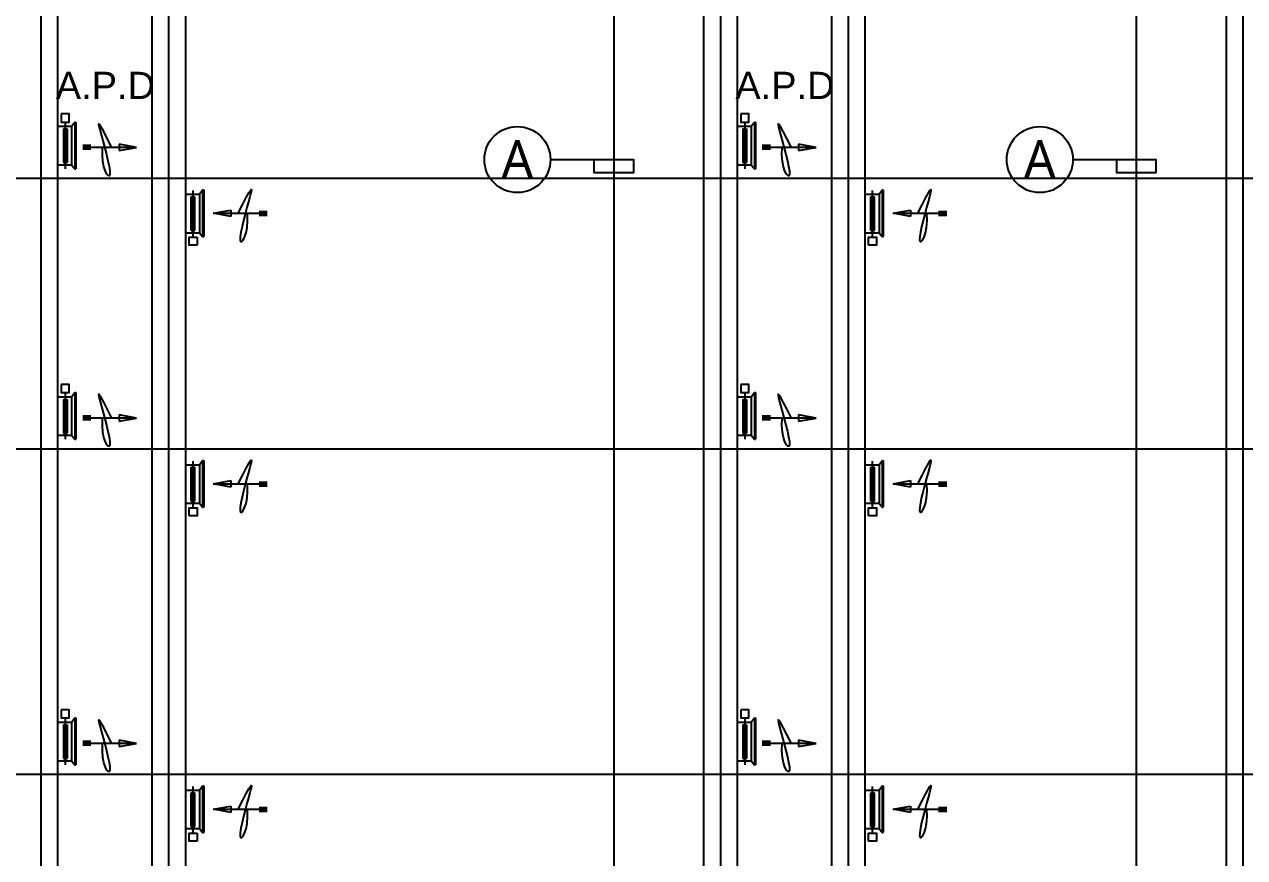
# Model space of a CAD drawing. Header units: millimetres. Extents: x 8533 to 164433, y 5768 to 115327.
# Drawn here: x 88098 to 105573, y 36729 to 48651 of the extents above; entities that cross this region are included whole.
import ezdxf
from ezdxf.enums import TextEntityAlignment as Align

# ---------------------------------------------------------------- set-up
doc = ezdxf.new("R2010")
doc.units = ezdxf.units.MM
doc.header["$LTSCALE"] = 250
for name, color, linetype in [('03_G_ENP_문자', 2, 'Continuous'), ('05_G-ENP_치수', 1, 'Continuous'), ('ARC', 8, 'Continuous'), ('OUT', 4, 'Continuous'), ('p', 3, 'Continuous'), ('st', 4, 'Continuous'), ('전실제연_인버터', 3, 'Continuous')]:
    doc.layers.add(name, color=color, linetype=linetype)
doc.styles.add('G-ENP', font='')
doc.styles.add('STYLE1', font='arial.ttf')
doc.styles.get('G-ENP').set_extended_font_data('Malgun Gothic')

msp = doc.modelspace()

# ---------------------------------------------------------------- linework, layer by layer
at = {"layer": '05_G-ENP_치수', "ltscale": 0.5, "elevation": 0}
for points in [[(95631, 46717), (96819, 46717), (96819, 46528), (96259, 46528), (96259, 46717)], [(103113, 46717), (104302, 46717), (104302, 46528), (103742, 46528), (103742, 46717)]]:
    msp.add_lwpolyline(points, dxfattribs=at)
at = {"layer": '05_G-ENP_치수'}
for centre in [(95158, 46717), (102640, 46717)]:
    msp.add_circle(centre, 473, dxfattribs=at)
at = {"layer": 'ARC'}
for p, q in [((19211, 46449), (124754, 46449)), ((19211, 42577), (124754, 42577)), ((17208, 37921), (130283, 37921))]:
    msp.add_line(p, q, dxfattribs=at)
at = {"layer": 'OUT'}
for p, q in [((88579, 47195), (88775, 47195)), ((88683, 47254), (88683, 46586)), ((88775, 47195), (88820, 47254)), ((88775, 47195), (88775, 46643)), ((88820, 47254), (88836, 47254)), ((88820, 47254), (88820, 46586)), ((88836, 47254), (88836, 46586)), ((98311, 47195), (98507, 47195)), ((98415, 47254), (98415, 46586)), ((98507, 47195), (98552, 47254)), ((98507, 47195), (98507, 46643)), ((98552, 47254), (98567, 47254)), ((98552, 47254), (98552, 46586)), ((98567, 47254), (98567, 46586)), ((88657, 47158), (88657, 46675)), ((88657, 47158), (88709, 47158)), ((88709, 47158), (88709, 46675)), ((98389, 47158), (98389, 46675)), ((98389, 47158), (98441, 47158)), ((98441, 47158), (98441, 46675)), ((88657, 46675), (88709, 46675)), ((98389, 46675), (98441, 46675)), ((88579, 46643), (88775, 46643)), ((88775, 46643), (88820, 46586)), ((88820, 46586), (88836, 46586)), ((98311, 46643), (98507, 46643)), ((98507, 46643), (98552, 46586)), ((98552, 46586), (98567, 46586)), ((90409, 46222), (90606, 46222)), ((90488, 46186), (90540, 46186)), ((90488, 45702), (90488, 46186)), ((90514, 45606), (90514, 46274)), ((90540, 45702), (90540, 46186)), ((90606, 46222), (90650, 46282)), ((90606, 46222), (90606, 45671)), ((90650, 46282), (90666, 46282)), ((90650, 46282), (90650, 45614)), ((90666, 46282), (90666, 45614)), ((100141, 46222), (100338, 46222)), ((100219, 46186), (100271, 46186)), ((100219, 45702), (100219, 46186)), ((100245, 45606), (100245, 46274)), ((100271, 45702), (100271, 46186)), ((100338, 46222), (100382, 46282)), ((100338, 46222), (100338, 45671)), ((100382, 46282), (100382, 45614)), ((100382, 46282), (100398, 46282)), ((100398, 46282), (100398, 45614)), ((90409, 45671), (90606, 45671)), ((90488, 45702), (90540, 45702)), ((90606, 45671), (90650, 45614)), ((90650, 45614), (90666, 45614)), ((100141, 45671), (100338, 45671)), ((100219, 45702), (100271, 45702)), ((100338, 45671), (100382, 45614)), ((100382, 45614), (100398, 45614)), ((88683, 43382), (88683, 42714)), ((88775, 43323), (88820, 43382)), ((88820, 43382), (88836, 43382)), ((88820, 43382), (88820, 42714)), ((88836, 43382), (88836, 42714)), ((98415, 43382), (98415, 42714)), ((98507, 43323), (98552, 43382)), ((98552, 43382), (98567, 43382)), ((98552, 43382), (98552, 42714)), ((98567, 43382), (98567, 42714)), ((88579, 43323), (88775, 43323)), ((88657, 43286), (88657, 42803)), ((88657, 43286), (88709, 43286)), ((88709, 43286), (88709, 42803)), ((88775, 43323), (88775, 42771)), ((98311, 43323), (98507, 43323)), ((98389, 43286), (98389, 42803)), ((98389, 43286), (98441, 43286)), ((98441, 43286), (98441, 42803)), ((98507, 43323), (98507, 42771)), ((88579, 42771), (88775, 42771)), ((88657, 42803), (88709, 42803)), ((88775, 42771), (88820, 42714)), ((88820, 42714), (88836, 42714)), ((98311, 42771), (98507, 42771)), ((98389, 42803), (98441, 42803)), ((98507, 42771), (98552, 42714)), ((98552, 42714), (98567, 42714)), ((90409, 42350), (90606, 42350)), ((90488, 42314), (90540, 42314)), ((90488, 41830), (90488, 42314)), ((90514, 41734), (90514, 42402)), ((90540, 41830), (90540, 42314)), ((90606, 42350), (90650, 42410)), ((90606, 42350), (90606, 41799)), ((90650, 42410), (90666, 42410)), ((90650, 42410), (90650, 41742)), ((90666, 42410), (90666, 41742)), ((100141, 42350), (100338, 42350)), ((100219, 42314), (100271, 42314)), ((100219, 41830), (100219, 42314)), ((100245, 41734), (100245, 42402)), ((100271, 41830), (100271, 42314)), ((100338, 42350), (100382, 42410)), ((100338, 42350), (100338, 41799)), ((100382, 42410), (100398, 42410)), ((100382, 42410), (100382, 41742)), ((100398, 42410), (100398, 41742)), ((90409, 41799), (90606, 41799)), ((90488, 41830), (90540, 41830)), ((90606, 41799), (90650, 41742)), ((100141, 41799), (100338, 41799)), ((100219, 41830), (100271, 41830)), ((100338, 41799), (100382, 41742)), ((90650, 41742), (90666, 41742)), ((100382, 41742), (100398, 41742)), ((88579, 38666, 0), (88775, 38666, 0)), ((88657, 38630), (88657, 38146)), ((88657, 38630), (88709, 38630)), ((88683, 38726), (88683, 38058)), ((88709, 38630), (88709, 38146)), ((88775, 38666), (88820, 38726)), ((88775, 38666), (88775, 38115)), ((88820, 38726), (88836, 38726)), ((88820, 38726), (88820, 38058)), ((88836, 38726), (88836, 38058)), ((98311, 38666, 0), (98507, 38666, 0)), ((98389, 38630), (98389, 38146)), ((98389, 38630), (98441, 38630)), ((98415, 38726), (98415, 38058)), ((98441, 38630), (98441, 38146)), ((98507, 38666), (98552, 38726)), ((98507, 38666), (98507, 38115)), ((98552, 38726), (98567, 38726)), ((98552, 38726), (98552, 38058)), ((98567, 38726), (98567, 38058)), ((88579, 38115, 0), (88775, 38115, 0)), ((88657, 38146), (88709, 38146)), ((88775, 38115, 0), (88820, 38058, 0)), ((98311, 38115, 0), (98507, 38115, 0)), ((98389, 38146), (98441, 38146)), ((98507, 38115, 0), (98552, 38058, 0)), ((88820, 38058, 0), (88836, 38058, 0)), ((98552, 38058, 0), (98567, 38058, 0)), ((90514, 37078), (90514, 37746)), ((90606, 37694), (90650, 37754)), ((90650, 37754), (90666, 37754)), ((90650, 37754), (90650, 37085)), ((90666, 37754), (90666, 37085)), ((100245, 37078), (100245, 37746)), ((100338, 37694), (100382, 37754)), ((100382, 37754), (100382, 37085)), ((100382, 37754), (100398, 37754)), ((100398, 37754), (100398, 37085)), ((90409, 37694), (90606, 37694)), ((90488, 37657), (90540, 37657)), ((90488, 37174), (90488, 37657)), ((90540, 37174), (90540, 37657)), ((90606, 37694), (90606, 37143)), ((100141, 37694), (100338, 37694)), ((100219, 37657), (100271, 37657)), ((100219, 37174), (100219, 37657)), ((100271, 37174), (100271, 37657)), ((100338, 37694), (100338, 37143)), ((90409, 37143), (90606, 37143)), ((90488, 37174), (90540, 37174)), ((90606, 37143), (90650, 37085)), ((90650, 37085), (90666, 37085)), ((100141, 37143), (100338, 37143)), ((100219, 37174), (100271, 37174)), ((100338, 37143), (100382, 37085)), ((100382, 37085), (100398, 37085))]:
    msp.add_line(p, q, dxfattribs=at)
at = {"layer": 'OUT', "elevation": 0}
for points in [[(88625, 47370), (88625, 47254), (88741, 47254), (88741, 47370)], [(98357, 47370), (98357, 47254), (98473, 47254), (98473, 47370)], [(100188, 45491), (100188, 45606), (100303, 45606), (100303, 45491)], [(88625, 43498), (88625, 43382), (88741, 43382), (88741, 43498)], [(98357, 43498), (98357, 43382), (98473, 43382), (98473, 43498)], [(90456, 41619), (90456, 41734), (90571, 41734), (90571, 41619)], [(100188, 41619), (100188, 41734), (100303, 41734), (100303, 41619)], [(88625, 38841), (88625, 38726), (88741, 38726), (88741, 38841)], [(98357, 38841), (98357, 38726), (98473, 38726), (98473, 38841)]]:
    msp.add_lwpolyline(points, close=True, dxfattribs=at)
for points in [[(90571, 45491), (90456, 45491), (90456, 45606), (90571, 45606)], [(90456, 45491), (90456, 45606)], [(90571, 45606), (90571, 45491)], [(90456, 41619), (90456, 41734)], [(90571, 36962), (90456, 36962), (90456, 37078), (90571, 37078)]]:
    msp.add_lwpolyline(points, dxfattribs=at)
at = {"layer": 'OUT'}
for points in [[(90456, 36962), (90456, 37078)], [(90571, 37078), (90571, 36962)]]:
    msp.add_lwpolyline(points, dxfattribs=at)
msp.add_lwpolyline([(100188, 36962), (100188, 37078), (100303, 37078), (100303, 36962)], close=True, dxfattribs=at)
at = {"layer": 'p', "color": 4, "linetype": 'Continuous'}
for p, q in [((89929, 16847), (89929, 94153)), ((99661, 16847), (99661, 94153)), ((90409, 16847), (90409, 93679)), ((100141, 16847), (100141, 93679)), ((88579, 15017), (88579, 91126)), ((97830, 15017), (97830, 91126)), ((98311, 15017), (98311, 91126)), ((105312, 15017), (105312, 91126))]:
    msp.add_line(p, q, dxfattribs=at)
at = {"layer": 'p', "color": 1}
for p, q in [((90169, 16847), (90169, 93916)), ((99901, 16847), (99901, 93916)), ((88339, 15017), (88339, 91126)), ((98071, 15017), (98071, 91126)), ((105553, 15017), (105553, 91126)), ((89050, 46917), (88934, 46917)), ((89703, 46891), (88934, 46891)), ((89050, 46865), (88934, 46865)), ((98782, 46917), (98666, 46917)), ((99435, 46891), (98666, 46891)), ((98782, 46865), (98666, 46865)), ((91459, 45974), (91576, 45974)), ((101191, 45974), (101308, 45974)), ((90807, 45948), (91576, 45948)), ((91459, 45922), (91576, 45922)), ((100538, 45948), (101308, 45948)), ((101191, 45922), (101308, 45922)), ((89050, 43045), (88934, 43045)), ((89703, 43019), (88934, 43019)), ((89050, 42993), (88934, 42993)), ((98782, 43045), (98666, 43045)), ((99435, 43019), (98666, 43019)), ((98782, 42993), (98666, 42993)), ((90807, 42076), (91576, 42076)), ((91459, 42102), (91576, 42102)), ((91459, 42050), (91576, 42050)), ((100538, 42076), (101308, 42076)), ((101191, 42102), (101308, 42102)), ((101191, 42050), (101308, 42050)), ((89050, 38389), (88934, 38389)), ((89703, 38363), (88934, 38363)), ((89050, 38337), (88934, 38337)), ((98782, 38389), (98666, 38389)), ((99435, 38363), (98666, 38363)), ((98782, 38337), (98666, 38337)), ((90807, 37419), (91576, 37419)), ((91459, 37445), (91576, 37445)), ((100538, 37419), (101308, 37419)), ((101191, 37445), (101308, 37445)), ((91459, 37394), (91576, 37394)), ((101191, 37394), (101308, 37394))]:
    msp.add_line(p, q, dxfattribs=at)
at = {"layer": 'p', "color": 1, "linetype": 'Continuous'}
for p, q in [((89455, 46938), (89455, 46845)), ((89703, 46891), (89455, 46938)), ((89455, 46845), (89703, 46891)), ((99186, 46938), (99186, 46845)), ((99435, 46891), (99186, 46938)), ((99186, 46845), (99435, 46891)), ((90807, 45948), (91055, 45995)), ((91055, 45995), (91055, 45902)), ((100538, 45948), (100787, 45995)), ((100787, 45995), (100787, 45902)), ((91055, 45902), (90807, 45948)), ((100787, 45902), (100538, 45948)), ((89455, 43066), (89455, 42973)), ((89703, 43019), (89455, 43066)), ((89455, 42973), (89703, 43019)), ((99186, 43066), (99186, 42973)), ((99435, 43019), (99186, 43066)), ((99186, 42973), (99435, 43019)), ((90807, 42076), (91055, 42123)), ((91055, 42123), (91055, 42030)), ((100538, 42076), (100787, 42123)), ((100787, 42123), (100787, 42030)), ((91055, 42030), (90807, 42076)), ((100787, 42030), (100538, 42076)), ((89455, 38409, 0), (89455, 38316, 0)), ((89703, 38363), (89455, 38409)), ((89455, 38316), (89703, 38363)), ((99186, 38409, 0), (99186, 38316, 0)), ((99435, 38363), (99186, 38409)), ((99186, 38316), (99435, 38363)), ((90807, 37419), (91055, 37466)), ((91055, 37373), (90807, 37419)), ((91055, 37466), (91055, 37373)), ((100538, 37419), (100787, 37466)), ((100787, 37373), (100538, 37419)), ((100787, 37466), (100787, 37373))]:
    msp.add_line(p, q, dxfattribs=at)
at = {"layer": 'p', "color": 1}
for points in [[(89350, 46891), (89284, 47021), (89234, 47117), (89198, 47183), (89175, 47220), (89163, 47231), (89161, 47217), (89168, 47182), (89182, 47127), (89201, 47056), (89224, 46972), (89248, 46881), (89272, 46789), (89294, 46701), (89311, 46621), (89321, 46555), (89323, 46509), (89315, 46486), (89299, 46487), (89279, 46509), (89258, 46551), (89238, 46612), (89222, 46690), (89215, 46784), (89218, 46891)], [(99082, 46891), (99016, 47021), (98966, 47117), (98930, 47183), (98907, 47220), (98895, 47231), (98893, 47217), (98900, 47182), (98913, 47127), (98933, 47056), (98956, 46972), (98980, 46881), (99004, 46789), (99026, 46701), (99043, 46621), (99053, 46555), (99055, 46509), (99047, 46486), (99031, 46487), (99011, 46509), (98990, 46551), (98970, 46612), (98954, 46690), (98947, 46784), (98950, 46891)], [(91160, 45948), (91226, 46077), (91276, 46174), (91312, 46239), (91335, 46276), (91347, 46287), (91349, 46274), (91342, 46239), (91328, 46184), (91309, 46112), (91286, 46029), (91262, 45938), (91238, 45846), (91216, 45757), (91199, 45678), (91189, 45612), (91187, 45566), (91195, 45543), (91210, 45544), (91231, 45566), (91252, 45608), (91272, 45669), (91287, 45747), (91295, 45840), (91292, 45948)], [(100892, 45948), (100958, 46077), (101008, 46174), (101044, 46239), (101067, 46276), (101079, 46287), (101081, 46274), (101074, 46239), (101060, 46184), (101041, 46112), (101018, 46029), (100993, 45938), (100969, 45846), (100948, 45757), (100931, 45678), (100921, 45612), (100919, 45566), (100927, 45543), (100942, 45544), (100962, 45566), (100984, 45608), (101004, 45669), (101019, 45747), (101027, 45840), (101024, 45948)], [(100892, 45948), (100958, 46077), (101008, 46174), (101044, 46239), (101067, 46276), (101079, 46287), (101081, 46274), (101074, 46239), (101060, 46184), (101041, 46112), (101018, 46029), (100993, 45938), (100969, 45846), (100948, 45757), (100931, 45678), (100921, 45612), (100919, 45566), (100927, 45543), (100942, 45544), (100962, 45566), (100984, 45608), (101004, 45669), (101019, 45747), (101027, 45840), (101024, 45948)], [(89350, 43019), (89284, 43149), (89234, 43245), (89198, 43311), (89175, 43348), (89163, 43359), (89161, 43345), (89168, 43310), (89182, 43255), (89201, 43184), (89224, 43100), (89248, 43009), (89272, 42917), (89294, 42829), (89311, 42749), (89321, 42683), (89323, 42637), (89315, 42614), (89299, 42615), (89279, 42637), (89258, 42679), (89238, 42740), (89222, 42818), (89215, 42912), (89218, 43019)], [(99082, 43019), (99016, 43149), (98966, 43245), (98930, 43311), (98907, 43348), (98895, 43359), (98893, 43345), (98900, 43310), (98913, 43255), (98933, 43184), (98956, 43100), (98980, 43009), (99004, 42917), (99026, 42829), (99043, 42749), (99053, 42683), (99055, 42637), (99047, 42614), (99031, 42615), (99011, 42637), (98990, 42679), (98970, 42740), (98954, 42818), (98947, 42912), (98950, 43019)], [(91160, 42076), (91226, 42205), (91276, 42302), (91312, 42367), (91335, 42404), (91347, 42415), (91349, 42402), (91342, 42367), (91328, 42312), (91309, 42240), (91286, 42157), (91262, 42066), (91238, 41974), (91216, 41885), (91199, 41806), (91189, 41740), (91187, 41694), (91195, 41671), (91210, 41672), (91231, 41694), (91252, 41736), (91272, 41797), (91287, 41875), (91295, 41968), (91292, 42076)], [(100892, 42076), (100958, 42205), (101008, 42302), (101044, 42367), (101067, 42404), (101079, 42415), (101081, 42402), (101074, 42367), (101060, 42312), (101041, 42240), (101018, 42157), (100993, 42066), (100969, 41974), (100948, 41885), (100931, 41806), (100921, 41740), (100919, 41694), (100927, 41671), (100942, 41672), (100962, 41694), (100984, 41736), (101004, 41797), (101019, 41875), (101027, 41968), (101024, 42076)], [(100892, 42076), (100958, 42205), (101008, 42302), (101044, 42367), (101067, 42404), (101079, 42415), (101081, 42402), (101074, 42367), (101060, 42312), (101041, 42240), (101018, 42157), (100993, 42066), (100969, 41974), (100948, 41885), (100931, 41806), (100921, 41740), (100919, 41694), (100927, 41671), (100942, 41672), (100962, 41694), (100984, 41736), (101004, 41797), (101019, 41875), (101027, 41968), (101024, 42076)], [(89350, 38363), (89284, 38492), (89234, 38588), (89198, 38654), (89175, 38691), (89163, 38702), (89161, 38689), (89168, 38653), (89182, 38599), (89201, 38527), (89224, 38443), (89248, 38353), (89272, 38261), (89294, 38172), (89311, 38092), (89321, 38027), (89323, 37980), (89315, 37958), (89299, 37958), (89279, 37980), (89258, 38022), (89238, 38083), (89222, 38161), (89215, 38255), (89218, 38363)], [(89350, 38363), (89284, 38492), (89234, 38588), (89198, 38654), (89175, 38691), (89163, 38702), (89161, 38689), (89168, 38653), (89182, 38599), (89201, 38527), (89224, 38443), (89248, 38353), (89272, 38261), (89294, 38172), (89311, 38092), (89321, 38027), (89323, 37980), (89315, 37958), (89299, 37958), (89279, 37980), (89258, 38022), (89238, 38083), (89222, 38161), (89215, 38255), (89218, 38363)], [(99082, 38363), (99016, 38492), (98966, 38588), (98930, 38654), (98907, 38691), (98895, 38702), (98893, 38689), (98900, 38653), (98913, 38599), (98933, 38527), (98956, 38443), (98980, 38353), (99004, 38261), (99026, 38172), (99043, 38092), (99053, 38027), (99055, 37980), (99047, 37958), (99031, 37958), (99011, 37980), (98990, 38022), (98970, 38083), (98954, 38161), (98947, 38255), (98950, 38363)], [(99082, 38363), (99016, 38492), (98966, 38588), (98930, 38654), (98907, 38691), (98895, 38702), (98893, 38689), (98900, 38653), (98913, 38599), (98933, 38527), (98956, 38443), (98980, 38353), (99004, 38261), (99026, 38172), (99043, 38092), (99053, 38027), (99055, 37980), (99047, 37958), (99031, 37958), (99011, 37980), (98990, 38022), (98970, 38083), (98954, 38161), (98947, 38255), (98950, 38363)], [(91160, 37419), (91226, 37549), (91276, 37645), (91312, 37711), (91335, 37748), (91347, 37759), (91349, 37745), (91342, 37710), (91328, 37655), (91309, 37584), (91286, 37500), (91262, 37409), (91238, 37317), (91216, 37229), (91199, 37149), (91189, 37083), (91187, 37037), (91195, 37014), (91210, 37015), (91231, 37037), (91252, 37079), (91272, 37140), (91287, 37218), (91295, 37312), (91292, 37419)], [(100892, 37419), (100958, 37549), (101008, 37645), (101044, 37711), (101067, 37748), (101079, 37759), (101081, 37745), (101074, 37710), (101060, 37655), (101041, 37584), (101018, 37500), (100993, 37409), (100969, 37317), (100948, 37229), (100931, 37149), (100921, 37083), (100919, 37037), (100927, 37014), (100942, 37015), (100962, 37037), (100984, 37079), (101004, 37140), (101019, 37218), (101027, 37312), (101024, 37419)], [(100892, 37419), (100958, 37549), (101008, 37645), (101044, 37711), (101067, 37748), (101079, 37759), (101081, 37745), (101074, 37710), (101060, 37655), (101041, 37584), (101018, 37500), (100993, 37409), (100969, 37317), (100948, 37229), (100931, 37149), (100921, 37083), (100919, 37037), (100927, 37014), (100942, 37015), (100962, 37037), (100984, 37079), (101004, 37140), (101019, 37218), (101027, 37312), (101024, 37419)]]:
    msp.add_lwpolyline(points, dxfattribs=at)
at = {"layer": '전실제연_인버터'}
for p, q in [((96539, 51664), (96539, 28447)), ((104022, 51664), (104022, 28447))]:
    msp.add_line(p, q, dxfattribs=at)

# ---------------------------------------------------------------- texts
at = {"layer": '03_G_ENP_문자', "color": 0, "style": 'G-ENP'}
for p in [(95158, 46717), (102640, 46717)]:
    msp.add_text('A', height=560, dxfattribs=at).set_placement(p, align=Align.MIDDLE)
at = {"layer": 'st', "color": 2, "style": 'STYLE1'}
for p in [(88548, 47584), (98280, 47584)]:
    msp.add_text('A.P.D', height=389.3, dxfattribs=at).set_placement(p)

doc.saveas('drawing.dxf')
